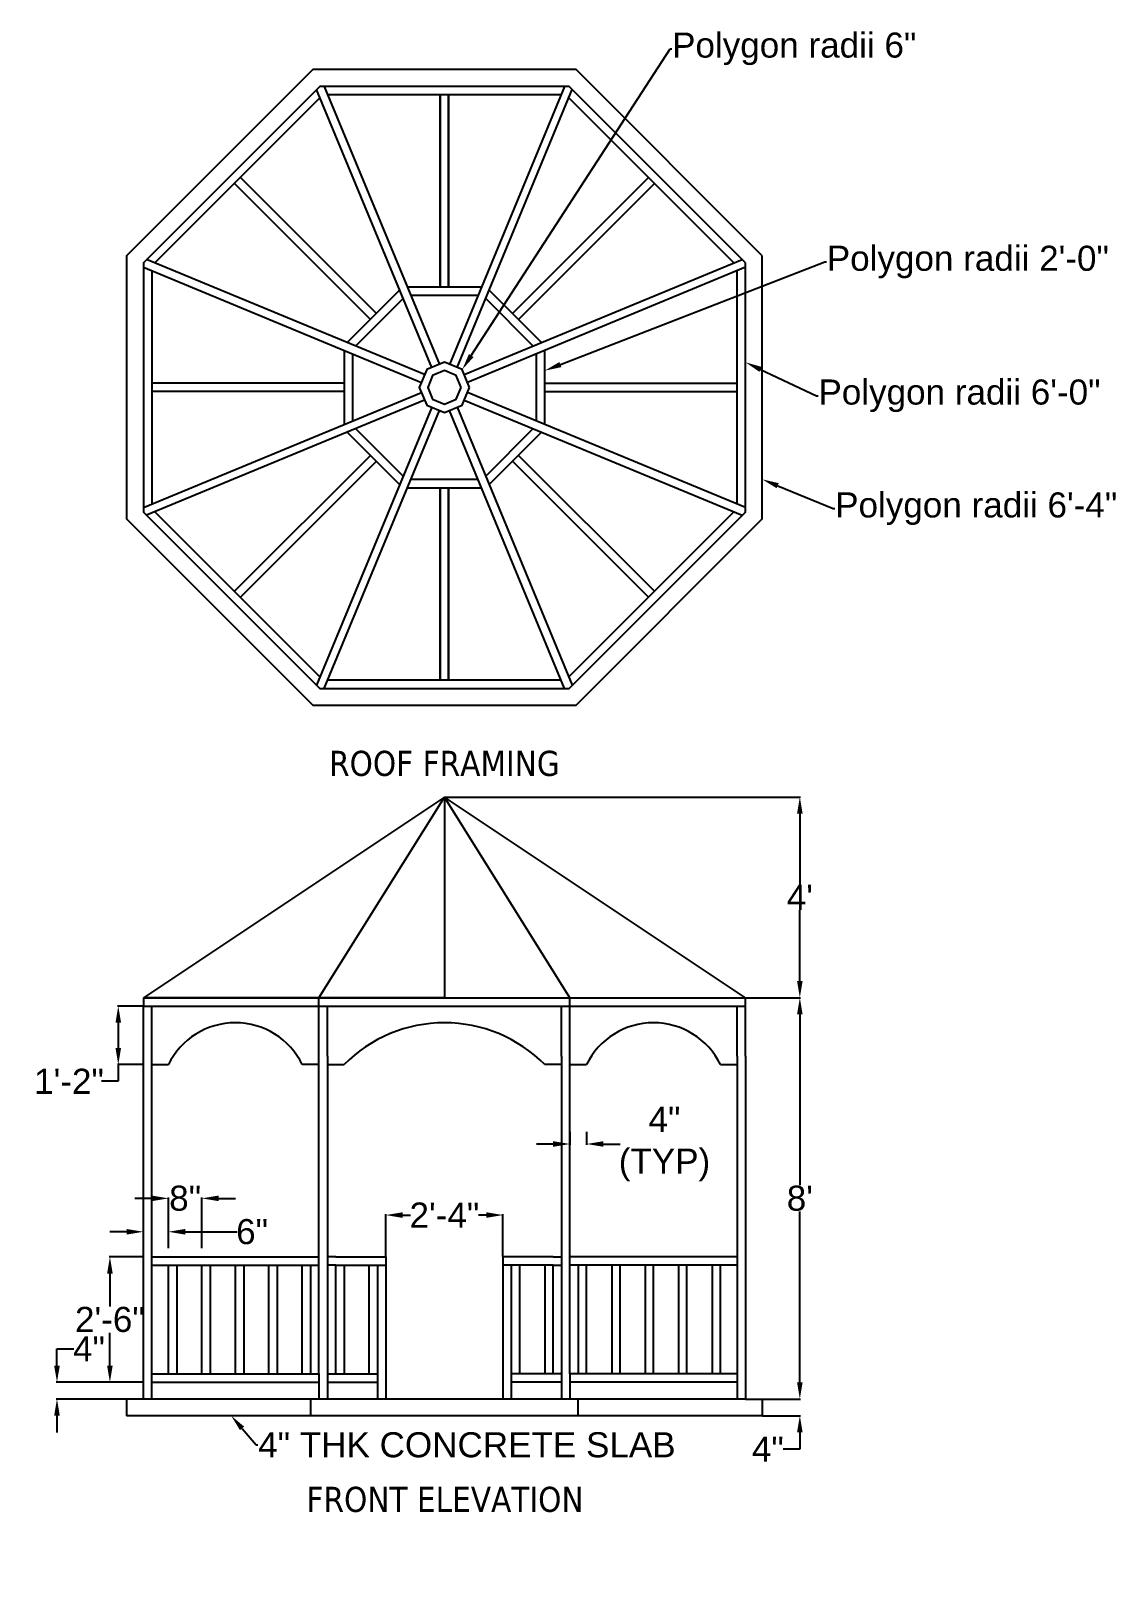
# Model space of a CAD drawing. Header units: inches. Extents: x 91 to 351, y 96 to 469.
import ezdxf
from ezdxf import colors
from ezdxf.entities.mleader import LeaderData, LeaderLine
from ezdxf.math import Vec2, Vec3

# ---------------------------------------------------------------- set-up
doc = ezdxf.new("R2010")
doc.units = ezdxf.units.IN
doc.header["$MEASUREMENT"] = 0
doc.layers.get('Defpoints').update_dxf_attribs({"color": 254})
doc.layers.add('dimensions', color=3, linetype='Continuous')
doc.styles.get("Standard").update_dxf_attribs({"font": 'arial.ttf'})
doc.styles.add('TAHOMA.25', font='tahoma.ttf', dxfattribs={"height": 0.25})
doc.dimstyles.get("Standard").update_dxf_attribs({"dimtxt": 0.18, "dimasz": 0.18, "dimexe": 0.18, "dimexo": 0.0625, "dimgap": 0.09, "dimtad": 0, "dimtih": 1, "dimtoh": 1, "dimdec": 4, "dimzin": 0, "dimdsep": 46, "dimtxsty": 'Standard', "dimcen": 0.09, "dimadec": 0, "dimazin": 0, "dimtfac": 1, "dimtdec": 4, "dimtofl": 0, "dimtmove": 0, "dimatfit": 3, "dimfxl": 1, "dimtolj": 1, "dimtzin": 0, "dimarcsym": 0})

# ---------------------------------------------------------------- blocks, each defined once
blk = doc.blocks.new('*D7')
at = {"layer": 'Defpoints', "color": 0, "transparency": 16777216}
for p in [(262, 238), (266, 142), (275, 142)]:
    blk.add_point(p, dxfattribs=at)
at = {"layer": 'dimensions', "color": 0, "lineweight": -2, "transparency": 16777216}
for p, q in [((262.06, 238), (275.18, 238)), ((275, 234), (275, 193.15)), ((275, 146), (275, 186.85)), ((266.06, 142), (275.18, 142))]:
    blk.add_line(p, q, dxfattribs=at)
at = {"layer": 'dimensions', "color": 0, "transparency": 16777216}
for points in [[(274.33, 234), (275.67, 234), (275, 238)], [(274.33, 146), (275.67, 146), (275, 142)]]:
    blk.add_solid(points, dxfattribs=at)
at = {"layer": 'dimensions', "color": 0, "transparency": 16777216, "insert": (275, 190), "char_height": 6, "attachment_point": 5}
blk.add_mtext("\\A1;8'", dxfattribs=at)
blk = doc.blocks.new('*D8')
at = {"layer": 'Defpoints', "color": 0, "transparency": 16777216}
for p in [(266, 142), (266, 138), (275, 138)]:
    blk.add_point(p, dxfattribs=at)
at = {"layer": 'dimensions', "color": 0, "lineweight": -2, "transparency": 16777216}
for p, q in [((275, 146), (275, 150)), ((266.06, 142), (275.18, 142)), ((266.06, 138), (275.18, 138)), ((275, 134), (275, 130)), ((275, 130), (271, 130))]:
    blk.add_line(p, q, dxfattribs=at)
at = {"layer": 'dimensions', "color": 0, "transparency": 16777216}
for points in [[(274.33, 146), (275.67, 146), (275, 142)], [(274.33, 134), (275.67, 134), (275, 138)]]:
    blk.add_solid(points, dxfattribs=at)
at = {"layer": 'dimensions', "color": 0, "transparency": 16777216, "insert": (267.34, 130), "char_height": 6, "attachment_point": 5}
blk.add_mtext('\\A1;4"', dxfattribs=at)
blk = doc.blocks.new('*D12')
at = {"layer": 'Defpoints', "color": 0, "transparency": 16777216}
for p in [(118, 236), (112, 222), (118, 222)]:
    blk.add_point(p, dxfattribs=at)
at = {"layer": 'dimensions', "color": 0, "lineweight": -2, "transparency": 16777216}
for p, q in [((117.94, 236), (111.82, 236)), ((112, 232), (112, 226)), ((117.94, 222), (111.82, 222)), ((112, 222), (112, 218)), ((112, 218), (108, 218))]:
    blk.add_line(p, q, dxfattribs=at)
at = {"layer": 'dimensions', "color": 0, "transparency": 16777216}
for points in [[(111.33, 232), (112.67, 232), (112, 236)], [(111.33, 226), (112.67, 226), (112, 222)]]:
    blk.add_solid(points, dxfattribs=at)
at = {"layer": 'dimensions', "color": 0, "transparency": 16777216, "insert": (100.22, 218), "char_height": 6, "attachment_point": 5}
blk.add_mtext('\\A1;1\'-2"', dxfattribs=at)
blk = doc.blocks.new('*D13')
at = {"layer": 'Defpoints', "color": 0, "transparency": 16777216}
for p in [(118, 182), (124, 182), (124, 178)]:
    blk.add_point(p, dxfattribs=at)
at = {"layer": 'dimensions', "color": 0, "lineweight": -2, "transparency": 16777216}
for p, q in [((114, 182), (110, 182)), ((118, 182.06), (118, 182.18)), ((124, 178.06), (124, 182.18)), ((128, 182), (140.45, 182))]:
    blk.add_line(p, q, dxfattribs=at)
at = {"layer": 'dimensions', "color": 0, "transparency": 16777216}
for points in [[(114, 182.67), (114, 181.33), (118, 182)], [(128, 182.67), (128, 181.33), (124, 182)]]:
    blk.add_solid(points, dxfattribs=at)
at = {"layer": 'dimensions', "color": 0, "transparency": 16777216, "insert": (144, 182), "char_height": 6, "attachment_point": 5}
blk.add_mtext('\\A1;6"', dxfattribs=at)
blk = doc.blocks.new('*D14')
at = {"layer": 'Defpoints', "color": 0, "transparency": 16777216}
for p in [(132, 190), (124, 178), (132, 178)]:
    blk.add_point(p, dxfattribs=at)
at = {"layer": 'dimensions', "color": 0, "lineweight": -2, "transparency": 16777216}
for p, q in [((120, 190), (116, 190)), ((124, 178.06), (124, 190.18)), ((132, 178.06), (132, 190.18)), ((136, 190), (140, 190))]:
    blk.add_line(p, q, dxfattribs=at)
at = {"layer": 'dimensions', "color": 0, "transparency": 16777216}
for points in [[(120, 190.67), (120, 189.33), (124, 190)], [(136, 190.67), (136, 189.33), (132, 190)]]:
    blk.add_solid(points, dxfattribs=at)
at = {"layer": 'dimensions', "color": 0, "transparency": 16777216, "insert": (128, 190), "char_height": 6, "attachment_point": 5}
blk.add_mtext('\\A1;8"', dxfattribs=at)
blk = doc.blocks.new('*D15')
at = {"layer": 'Defpoints', "color": 0, "transparency": 16777216}
for p in [(204, 186), (176, 176), (204, 176)]:
    blk.add_point(p, dxfattribs=at)
at = {"layer": 'dimensions', "color": 0, "lineweight": -2, "transparency": 16777216}
for p, q in [((176, 176.06), (176, 186.18)), ((180, 186), (181.88, 186)), ((200, 186), (198.12, 186)), ((204, 176.06), (204, 186.18))]:
    blk.add_line(p, q, dxfattribs=at)
at = {"layer": 'dimensions', "color": 0, "transparency": 16777216}
for points in [[(180, 186.67), (180, 185.33), (176, 186)], [(200, 186.67), (200, 185.33), (204, 186)]]:
    blk.add_solid(points, dxfattribs=at)
at = {"layer": 'dimensions', "color": 0, "transparency": 16777216, "insert": (190, 186), "char_height": 6, "attachment_point": 5}
blk.add_mtext('\\A1;2\'-4"', dxfattribs=at)
blk = doc.blocks.new('*D16')
at = {"layer": 'Defpoints', "color": 0, "transparency": 16777216}
for p in [(97.34, 146), (118, 146), (114, 142)]:
    blk.add_point(p, dxfattribs=at)
at = {"layer": 'dimensions', "color": 0, "lineweight": -2, "transparency": 16777216}
for p, q in [((97.34, 150), (97.34, 154)), ((97.34, 154), (101.34, 154)), ((117.94, 146), (97.16, 146)), ((113.94, 142), (97.16, 142)), ((97.34, 138), (97.34, 134))]:
    blk.add_line(p, q, dxfattribs=at)
at = {"layer": 'dimensions', "color": 0, "transparency": 16777216}
for points in [[(96.67, 150), (98.01, 150), (97.34, 146)], [(96.67, 138), (98.01, 138), (97.34, 142)]]:
    blk.add_solid(points, dxfattribs=at)
at = {"layer": 'dimensions', "color": 0, "transparency": 16777216, "insert": (105, 154), "char_height": 6, "attachment_point": 5}
blk.add_mtext('\\A1;4"', dxfattribs=at)
blk = doc.blocks.new('*D17')
at = {"layer": 'Defpoints', "color": 0, "transparency": 16777216}
for p in [(110, 176), (118, 176), (118, 146)]:
    blk.add_point(p, dxfattribs=at)
at = {"layer": 'dimensions', "color": 0, "lineweight": -2, "transparency": 16777216}
for p, q in [((117.94, 176), (109.82, 176)), ((110, 172), (110, 164.15)), ((110, 150), (110, 157.85)), ((117.94, 146), (109.82, 146))]:
    blk.add_line(p, q, dxfattribs=at)
at = {"layer": 'dimensions', "color": 0, "transparency": 16777216}
for points in [[(109.33, 172), (110.67, 172), (110, 176)], [(109.33, 150), (110.67, 150), (110, 146)]]:
    blk.add_solid(points, dxfattribs=at)
at = {"layer": 'dimensions', "color": 0, "transparency": 16777216, "insert": (110, 161), "char_height": 6, "attachment_point": 5}
blk.add_mtext('\\A1;2\'-6"', dxfattribs=at)
blk = doc.blocks.new('*D18')
at = {"layer": 'Defpoints', "color": 0, "transparency": 16777216}
for p in [(220, 206), (224, 206), (224, 203)]:
    blk.add_point(p, dxfattribs=at)
at = {"layer": 'dimensions', "color": 0, "lineweight": -2, "transparency": 16777216}
for p, q in [((220, 205.94), (220, 202.82)), ((224, 205.94), (224, 202.82)), ((216, 203), (212, 203)), ((228, 203), (232, 203))]:
    blk.add_line(p, q, dxfattribs=at)
at = {"layer": 'dimensions', "color": 0, "transparency": 16777216}
for points in [[(216, 203.67), (216, 202.33), (220, 203)], [(228, 203.67), (228, 202.33), (224, 203)]]:
    blk.add_solid(points, dxfattribs=at)
at = {"layer": 'dimensions', "color": 0, "transparency": 16777216, "insert": (242.63, 203), "char_height": 6, "attachment_point": 5}
blk.add_mtext('\\A1;4"\\P(TYP)', dxfattribs=at)
blk = doc.blocks.new('*D19')
at = {"layer": 'Defpoints', "color": 0, "transparency": 16777216}
for p in [(190, 286), (275, 286), (262, 238)]:
    blk.add_point(p, dxfattribs=at)
at = {"layer": 'dimensions', "color": 0, "lineweight": -2, "transparency": 16777216}
for p, q in [((190.06, 286), (275.18, 286)), ((275, 282), (275, 265.09)), ((275, 242), (275, 258.91)), ((262.06, 238), (275.18, 238))]:
    blk.add_line(p, q, dxfattribs=at)
at = {"layer": 'dimensions', "color": 0, "transparency": 16777216}
for points in [[(274.33, 282), (275.67, 282), (275, 286)], [(274.33, 242), (275.67, 242), (275, 238)]]:
    blk.add_solid(points, dxfattribs=at)
at = {"layer": 'dimensions', "color": 0, "transparency": 16777216, "insert": (275, 262), "char_height": 6, "attachment_point": 5}
blk.add_mtext("\\A1;4'", dxfattribs=at)

msp = doc.modelspace()

# ---------------------------------------------------------------- linework, layer by layer
for p, q in [((186.9548, 388.73864), (159.41126, 455.23463)), ((161.25902, 456), (188.80256, 389.504)), ((218.74098, 456), (191.19744, 389.504)), ((193.0452, 388.73864), (220.58874, 455.23463)), ((189, 408), (189, 454)), ((189, 454), (189, 408)), ((191, 454), (191, 408)), ((191, 408), (191, 454)), ((172.32233, 400.26346), (139.79542, 432.79037)), ((173.73654, 401.67767), (141.20963, 434.20458)), ((206.26346, 401.67767), (238.79037, 434.20458)), ((207.67767, 400.26346), (240.20458, 432.79037)), ((185.26136, 387.0452), (118.76537, 414.58874)), ((194.73864, 387.0452), (261.23463, 414.58874)), ((118, 412.74098), (184.496, 385.19744)), ((262, 412.74098), (195.504, 385.19744)), ((166, 385), (120, 385)), ((166, 385), (120, 385)), ((214, 385), (260, 385)), ((214, 385), (260, 385)), ((118, 355.25902), (184.496, 382.80256)), ((185.26136, 380.9548), (118.76537, 353.41126)), ((166, 383), (120, 383)), ((166, 383), (120, 383)), ((194.73864, 380.9548), (261.23463, 353.41126)), ((262, 355.25902), (195.504, 382.80256)), ((214, 383), (260, 383)), ((214, 383), (260, 383)), ((186.9548, 379.26136), (159.41126, 312.76537)), ((161.25902, 312), (188.80256, 378.496)), ((218.74098, 312), (191.19744, 378.496)), ((193.0452, 379.26136), (220.58874, 312.76537)), ((172.32233, 367.73654), (139.79542, 335.20963)), ((173.73654, 366.32233), (141.20963, 333.79542)), ((206.26346, 366.32233), (238.79037, 333.79542)), ((207.67767, 367.73654), (240.20458, 335.20963)), ((189, 360), (189, 314)), ((189, 314), (189, 360)), ((191, 314), (191, 360)), ((191, 360), (191, 314)), ((190, 286), (118, 238)), ((160, 238), (190, 286)), ((190, 286), (190, 238)), ((262, 238), (190, 286)), ((190, 286), (190, 238)), ((220, 238), (190, 286)), ((190, 238), (118, 238)), ((118, 238), (262, 238)), ((118, 238), (118, 236)), ((118, 236), (262, 236)), ((118, 224), (118, 236)), ((120, 224), (120, 236)), ((160, 236), (160, 238)), ((160, 224), (160, 236)), ((162, 224), (162, 236)), ((218, 224), (218, 236)), ((220, 236), (220, 238)), ((220, 224), (220, 236)), ((260, 224), (260, 236)), ((262, 236), (262, 238)), ((262, 224), (262, 236)), ((118, 142), (118, 224)), ((120, 142), (120, 224)), ((160, 148), (160, 224)), ((162, 224), (162, 148)), ((218, 224), (218, 148)), ((220, 148), (220, 224)), ((260, 224), (260, 142)), ((262, 224), (262, 142)), ((120, 222), (124, 222)), ((160, 222), (156, 222)), ((162, 222), (166, 222)), ((218, 222), (214, 222)), ((220, 222), (224, 222)), ((256, 222), (260, 222)), ((120, 176), (160, 176)), ((164, 176), (162, 176)), ((164, 176), (176, 176)), ((176, 176), (176, 142)), ((216, 176), (204, 176)), ((204, 176), (204, 142)), ((216, 176), (218, 176)), ((260, 176), (220, 176)), ((120, 174), (160, 174)), ((124, 148), (124, 174)), ((126, 174), (128, 174)), ((126, 174), (126, 148)), ((132, 148), (132, 174)), ((134, 174), (134, 148)), ((140, 148), (140, 174)), ((142, 174), (142, 148)), ((148, 148), (148, 174)), ((150, 174), (150, 148)), ((156, 148), (156, 174)), ((158, 174), (158, 148)), ((164, 174), (162, 174)), ((164, 148), (164, 174)), ((164, 174), (176, 174)), ((166, 174), (166, 148)), ((172, 148), (172, 174)), ((174, 174), (176, 174)), ((174, 174), (174, 148)), ((216, 174), (204, 174)), ((206, 174), (204, 174)), ((206, 174), (206, 148)), ((208, 148), (208, 174)), ((214, 174), (214, 148)), ((216, 148), (216, 174)), ((216, 174), (218, 174)), ((260, 174), (220, 174)), ((222, 174), (222, 148)), ((224, 148), (224, 174)), ((230, 174), (230, 148)), ((232, 148), (232, 174)), ((238, 174), (238, 148)), ((240, 148), (240, 174)), ((246, 174), (246, 148)), ((248, 148), (248, 174)), ((254, 174), (252, 174)), ((254, 174), (254, 148)), ((256, 148), (256, 174)), ((120, 148), (160, 148)), ((120, 146), (160, 146)), ((160, 148), (160, 142)), ((162, 148), (162, 142)), ((162, 148), (174, 148)), ((162, 146), (174, 146)), ((174, 148), (174, 142)), ((218, 148), (206, 148)), ((206, 148), (206, 142)), ((218, 146), (206, 146)), ((218, 148), (218, 142)), ((260, 148), (220, 148)), ((220, 148), (220, 142)), ((260, 146), (220, 146)), ((118, 142), (114, 142)), ((114, 142), (114, 138)), ((262, 142), (118, 142)), ((158, 142), (158, 138)), ((222, 138), (222, 142)), ((262, 142), (266, 142)), ((266, 142), (266, 138)), ((266, 138), (114, 138))]:
    msp.add_line(p, q)
for points in [[(266, 415.48023), (221.48023, 460), (158.51977, 460), (114, 415.48023), (114, 352.51977), (158.51977, 308), (221.48023, 308), (266, 352.51977)], [(262, 413.82338), (219.82338, 456), (160.17662, 456), (118, 413.82338), (118, 354.17662), (160.17662, 312), (219.82338, 312), (262, 354.17662)], [(196, 384), (194.24264, 388.24264), (190, 390), (185.75736, 388.24264), (184, 384), (185.75736, 379.75736), (190, 378), (194.24264, 379.75736)], [(194, 384), (192.82843, 386.82843), (190, 388), (187.17157, 386.82843), (186, 384), (187.17157, 381.17157), (190, 380), (192.82843, 381.17157)]]:
    msp.add_lwpolyline(points, close=True)
for points in [[(160.23968, 453.23463), (120.76537, 413.76032)], [(217.91256, 454), (162.08744, 454)], [(259.23463, 413.76032), (219.76032, 453.23463)], [(120, 411.91256), (120, 356.08744)], [(260, 356.08744), (260, 411.91256)], [(179.29351, 407.23463), (166.76537, 394.70649)], [(198.85873, 408), (181.14127, 408)], [(213.23463, 394.70649), (200.70649, 407.23463)], [(180.12193, 405.23463), (168.76537, 393.87807)], [(198.03031, 406), (181.96969, 406)], [(211.23463, 393.87807), (199.87807, 405.23463)], [(166, 392.85873), (166, 375.14127)], [(168, 392.03031), (168, 375.96969)], [(212, 375.96969), (212, 392.03031)], [(214, 375.14127), (214, 392.85873)], [(166.76537, 373.29351), (179.29351, 360.76537)], [(168.76537, 374.12193), (180.12193, 362.76537)], [(199.87807, 362.76537), (211.23463, 374.12193)], [(200.70649, 360.76537), (213.23463, 373.29351)], [(181.96969, 362), (198.03031, 362)], [(181.14127, 360), (198.85873, 360)], [(120.76537, 354.23968), (160.23968, 314.76537)], [(219.76032, 314.76537), (259.23463, 354.23968)], [(162.08744, 314), (217.91256, 314)]]:
    msp.add_lwpolyline(points)
for centre, radius, start, end in [((140, 214.2), 17.8, 25.9892336, 154.0107664), ((190, 198.2), 33.8, 44.7602701, 135.2397299), ((240, 214.2), 17.8, 25.9892336, 154.0107664)]:
    msp.add_arc(centre, radius, start, end)

# ---------------------------------------------------------------- texts
at = {"char_height": 6, "style": 'TAHOMA.25'}
for s, insert, width, attachment_point in [('ROOF FRAMING', (190, 294), 99, 5), ('FRONT ELEVATION', (157, 121), 76, 1)]:
    msp.add_mtext(s, dxfattribs=dict(at, insert=insert, width=width, attachment_point=attachment_point))

# ---------------------------------------------------------------- dimensions: what is measured, and where the dimension line sits
at = {"layer": 'dimensions'}
for base, p1, p2, picture, middle in [((275, 286), (262, 238), (190, 286), '*D19', (275, 262)), ((112, 222), (118, 236), (118, 222), '*D12', (100.21764, 218)), ((275, 142), (262, 238), (266, 142), '*D7', (275, 190)), ((110, 176), (118, 146), (118, 176), '*D17', (110, 161)), ((275, 138), (266, 142), (266, 138), '*D8', (267.34111, 130))]:
    dim = msp.add_linear_dim(base=base, p1=p1, p2=p2, angle=90, dimstyle='Standard', override={"dimtxt": 6, "dimasz": 4, "dimlunit": 4}, dxfattribs=at)
    dim.commit()
    dim.dimension.update_dxf_attribs({"geometry": picture, "text_midpoint": middle})
dim = msp.add_linear_dim(base=(224, 203), p1=(220, 206), p2=(224, 206), text='<>\\P(TYP)', dimstyle='Standard', override={"dimtxt": 6, "dimasz": 4, "dimlunit": 4}, dxfattribs=at)
dim.commit()
dim.dimension.update_dxf_attribs({"geometry": '*D18', "text_midpoint": (242.62683, 203)})
for base, p1, p2, picture, middle in [((132, 190), (124, 178), (132, 178), '*D14', (128, 190)), ((124, 182), (118, 182), (124, 178), '*D13', (144, 182))]:
    dim = msp.add_linear_dim(base=base, p1=p1, p2=p2, dimstyle='Standard', override={"dimtxt": 6, "dimasz": 4, "dimlunit": 4}, dxfattribs=at)
    dim.commit()
    dim.dimension.update_dxf_attribs({"geometry": picture, "text_midpoint": middle, "dimtype": 160})
dim = msp.add_linear_dim(base=(204, 186), p1=(176, 176), p2=(204, 176), dimstyle='Standard', override={"dimtxt": 6, "dimasz": 4, "dimlunit": 4}, dxfattribs=at)
dim.commit()
dim.dimension.update_dxf_attribs({"geometry": '*D15', "text_midpoint": (190, 186)})
dim = msp.add_linear_dim(base=(97.34111, 146), p1=(114, 142), p2=(118, 146), angle=90, dimstyle='Standard', override={"dimtxt": 6, "dimasz": 4, "dimlunit": 4}, dxfattribs=at)
dim.commit()
dim.dimension.update_dxf_attribs({"geometry": '*D16', "text_midpoint": (105, 154), "dimtype": 160})

# ---------------------------------------------------------------- leaders
ml = msp.add_multileader_mtext('Standard', dxfattribs=at)
ml.set_content('Polygon radii 6"', color=256)
ml.set_leader_properties()
ml.build(insert=Vec2(0, 0))
ml.multileader.update_dxf_attribs({"dogleg_length": 0.36})
ctx = ml.context
ctx.base_point, ctx.char_height, ctx.landing_gap_size, ctx.plane_origin = Vec3(244.36, 465), 6, 0.09, Vec3(194.24264, 388.24264)
notes = []
notes.append((ctx, [(0, (1, 1, 0), (244, 465), (1, 0), 0.36, [(0, [(194.24264, 388.24264)], 0, [])])]))
ctx.mtext.insert, ctx.mtext.flow_direction = Vec3(244.45, 468.88199), 5
ml = msp.add_multileader_mtext('Standard', dxfattribs=at)
ml.set_content('Polygon radii 2\'-0"', color=256)
ml.set_leader_properties()
ml.build(insert=Vec2(0, 0))
ml.multileader.update_dxf_attribs({"dogleg_length": 0.36})
ctx = ml.context
ctx.base_point, ctx.char_height, ctx.landing_gap_size, ctx.plane_origin = Vec3(281.36, 414), 6, 0.09, Vec3(214, 388)
notes.append((ctx, [(0, (1, 1, 0), (281, 414), (1, 0), 0.36, [(0, [(214, 388)], 0, [])])]))
ctx.mtext.insert, ctx.mtext.flow_direction = Vec3(281.45, 417.88199), 5
ml = msp.add_multileader_mtext('Standard', dxfattribs=at)
ml.set_content('{\\C256;Polygon radii 6\'-0"}', color=256)
ml.set_leader_properties()
ml.build(insert=Vec2(0, 0))
ml.multileader.update_dxf_attribs({"dogleg_length": 0.36})
ctx = ml.context
ctx.base_point, ctx.char_height, ctx.landing_gap_size, ctx.plane_origin = Vec3(279.36, 382), 6, 0.09, Vec3(262, 390)
notes.append((ctx, [(0, (1, 1, 0), (279, 382), (1, 0), 0.36, [(0, [(262, 390)], 0, [])])]))
ctx.mtext.insert, ctx.mtext.flow_direction = Vec3(279.45, 385.88199), 5
ml = msp.add_multileader_mtext('Standard', dxfattribs=at)
ml.set_content('{\\C256;Polygon radii 6\'-4"}', color=256)
ml.set_leader_properties()
ml.build(insert=Vec2(0, 0))
ml.multileader.update_dxf_attribs({"dogleg_length": 0.36})
ctx = ml.context
ctx.base_point, ctx.char_height, ctx.landing_gap_size, ctx.plane_origin = Vec3(283.36, 355), 6, 0.09, Vec3(266, 362)
notes.append((ctx, [(0, (1, 1, 0), (283, 355), (1, 0), 0.36, [(0, [(266, 362)], 0, [])])]))
ctx.mtext.insert, ctx.mtext.flow_direction = Vec3(283.45, 358.88199), 5
ml = msp.add_multileader_mtext('Standard', dxfattribs=at)
ml.set_content('4" THK CONCRETE SLAB', color=256)
ml.set_leader_properties()
ml.build(insert=Vec2(0, 0))
ml.multileader.update_dxf_attribs({"dogleg_length": 0.36})
ctx = ml.context
ctx.base_point, ctx.char_height, ctx.landing_gap_size, ctx.plane_origin = Vec3(145.36, 131), 6, 0.09, Vec3(139, 138)
notes.append((ctx, [(0, (1, 1, 0), (145, 131), (1, 0), 0.36, [(0, [(139, 138)], 0, [])])]))
ctx.mtext.insert, ctx.mtext.flow_direction = Vec3(145.45, 134.05116), 5
for ctx, leaders in notes:
    for number, flags, end, landing, length, lines in leaders:
        leader = LeaderData()
        leader.index, (leader.has_last_leader_line, leader.has_dogleg_vector, leader.attachment_direction) = number, flags
        leader.last_leader_point, leader.dogleg_vector, leader.dogleg_length = Vec3(end), Vec3(landing), length
        for number, points, colour, breaks in lines:
            line = LeaderLine()
            line.index, line.vertices, line.color, line.breaks = number, Vec3.list(points), colors.encode_raw_color(colour), breaks
            leader.lines.append(line)
        ctx.leaders.append(leader)

doc.saveas('drawing.dxf')
